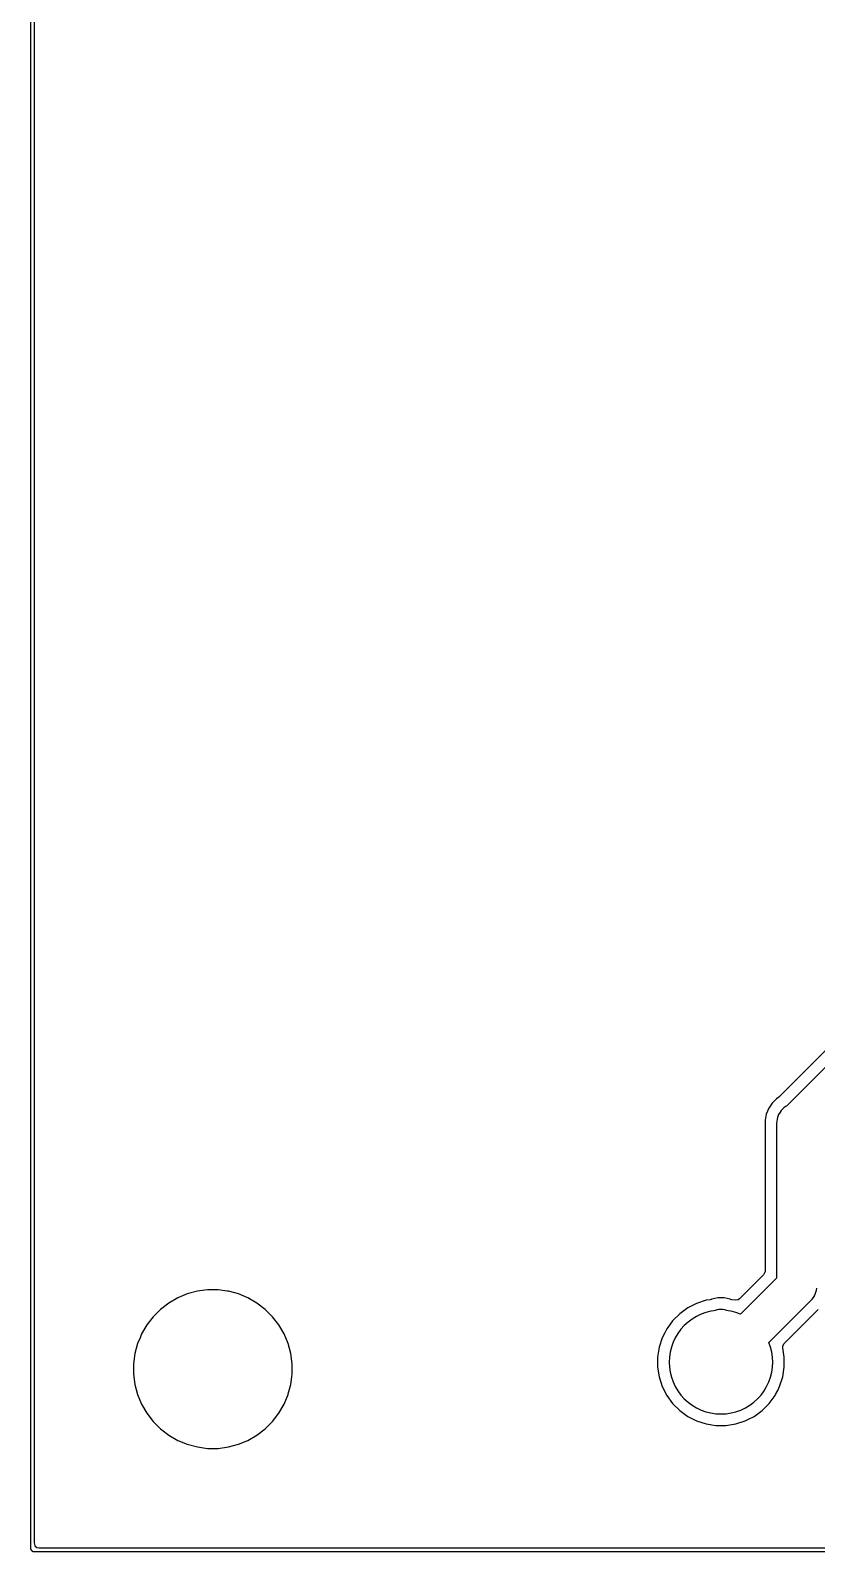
# Model space of a CAD drawing. Header units: metres. Extents: x 92.3 to 181.5, y -134.8 to -50.6.
# Drawn here: x 92.28 to 112.08, y -134.77 to -96.47 of the extents above; entities that cross this region are included whole.
import ezdxf

# ---------------------------------------------------------------- set-up
doc = ezdxf.new("R2010")
doc.units = ezdxf.units.M

msp = doc.modelspace()

# ---------------------------------------------------------------- linework, layer by layer
for points in [[(92.281, -50.676), (92.281, -134.674), (92.281, -134.677), (92.281, -134.679), (92.281, -134.681), (92.281, -134.684), (92.281, -134.686), (92.282, -134.688), (92.282, -134.691), (92.282, -134.693), (92.283, -134.695), (92.283, -134.698), (92.284, -134.7), (92.285, -134.702), (92.285, -134.704), (92.286, -134.707), (92.287, -134.709), (92.288, -134.711), (92.289, -134.713), (92.29, -134.715), (92.291, -134.717), (92.292, -134.719), (92.293, -134.721), (92.294, -134.723), (92.295, -134.725), (92.297, -134.727), (92.298, -134.729), (92.299, -134.731), (92.301, -134.733), (92.302, -134.735), (92.304, -134.737), (92.305, -134.738), (92.307, -134.74), (92.308, -134.742), (92.31, -134.743), (92.312, -134.745), (92.313, -134.746), (92.315, -134.748), (92.317, -134.749), (92.319, -134.751), (92.321, -134.752), (92.323, -134.753), (92.325, -134.755), (92.327, -134.756), (92.329, -134.757), (92.331, -134.758), (92.333, -134.759), (92.335, -134.76), (92.337, -134.761), (92.339, -134.762), (92.341, -134.763), (92.343, -134.764), (92.346, -134.765), (92.348, -134.765), (92.35, -134.766), (92.352, -134.767), (92.355, -134.767), (92.357, -134.768), (92.359, -134.768), (92.362, -134.768), (92.364, -134.769), (92.366, -134.769), (92.369, -134.769), (92.371, -134.769), (92.373, -134.769), (92.376, -134.769), (181.374, -134.769)], [(92.371, -50.8), (92.371, -134.55), (92.371, -134.551), (92.371, -134.551), (92.371, -134.551), (92.371, -134.551), (92.371, -134.551), (92.371, -134.551), (92.371, -134.551), (92.371, -134.551), (92.371, -134.552), (92.371, -134.552), (92.371, -134.552), (92.371, -134.552), (92.39, -134.619), (92.39, -134.619), (92.39, -134.619), (92.391, -134.619), (92.391, -134.619), (92.391, -134.62), (92.391, -134.62), (92.391, -134.62), (92.391, -134.62), (92.391, -134.62), (92.391, -134.62), (92.391, -134.62), (92.391, -134.62), (92.391, -134.62), (92.391, -134.62), (92.391, -134.621), (92.391, -134.621), (92.391, -134.621), (92.391, -134.621), (92.392, -134.621), (92.392, -134.621), (92.392, -134.621), (92.392, -134.621), (92.392, -134.621), (92.445, -134.667), (92.445, -134.667), (92.445, -134.667), (92.445, -134.667), (92.445, -134.667), (92.445, -134.667), (92.445, -134.668), (92.445, -134.668), (92.446, -134.668), (92.446, -134.668), (92.446, -134.668), (92.446, -134.668), (92.446, -134.668), (92.446, -134.668), (92.446, -134.668), (92.446, -134.668), (92.446, -134.668), (92.447, -134.668), (92.447, -134.668), (92.447, -134.668), (92.447, -134.668), (92.498, -134.679), (92.499, -134.679), (92.499, -134.679), (92.499, -134.679), (92.499, -134.679), (92.499, -134.679), (92.499, -134.679), (92.499, -134.679), (92.499, -134.679), (92.5, -134.679), (181.25, -134.679)], [(113.108, -121.352), (111.146, -123.314), (111.146, -123.314), (111.146, -123.314), (111.146, -123.314), (111.146, -123.314), (111.127, -123.33), (111.127, -123.33), (111.127, -123.33), (111.127, -123.33), (111.127, -123.33), (111.071, -123.367), (110.96, -123.478), (110.873, -123.608), (110.843, -123.68), (110.813, -123.753), (110.782, -123.907), (110.782, -127.709), (110.782, -127.709), (110.782, -127.709), (110.782, -127.709), (110.782, -127.71), (110.78, -127.736), (110.78, -127.736), (110.78, -127.736), (110.78, -127.736), (110.78, -127.736), (110.78, -127.737), (110.78, -127.737), (110.779, -127.737), (110.779, -127.737), (110.779, -127.737), (110.779, -127.737), (110.779, -127.737), (110.779, -127.737), (110.779, -127.737), (110.779, -127.738), (110.779, -127.738), (110.779, -127.738), (110.746, -127.799), (110.746, -127.799), (110.745, -127.799), (110.745, -127.799), (110.745, -127.8), (110.745, -127.8), (110.745, -127.8), (110.745, -127.8), (110.745, -127.8), (110.745, -127.8), (110.745, -127.8), (110.745, -127.8), (110.745, -127.8), (110.14, -128.405), (110.14, -128.405), (110.14, -128.405), (110.14, -128.405), (110.139, -128.405), (110.139, -128.406), (110.139, -128.406), (110.139, -128.406), (110.139, -128.406), (110.101, -128.432), (110.101, -128.432), (110.101, -128.432), (110.101, -128.432), (110.101, -128.432), (110.101, -128.432), (110.101, -128.432), (110.101, -128.432), (110.1, -128.432), (110.1, -128.432), (110.1, -128.432), (110.1, -128.432), (110.1, -128.432), (110.1, -128.432), (110.1, -128.432), (110.1, -128.432), (110.099, -128.432), (110.099, -128.432), (110.099, -128.432), (110.099, -128.432), (110.03, -128.441), (110.03, -128.441), (110.03, -128.441), (110.029, -128.441), (110.029, -128.441), (110.029, -128.441), (110.029, -128.441), (110.029, -128.441), (110.029, -128.441), (110.029, -128.441), (110.029, -128.441), (110.029, -128.441), (110.028, -128.441), (109.942, -128.428), (109.942, -128.428), (109.941, -128.428), (109.941, -128.428), (109.941, -128.428), (109.941, -128.428), (109.913, -128.42), (109.913, -128.42), (109.913, -128.42), (109.913, -128.42), (109.913, -128.419), (109.913, -128.419), (109.902, -128.415), (109.748, -128.384), (109.592, -128.384), (109.438, -128.415), (109.427, -128.419), (109.427, -128.419), (109.427, -128.42), (109.427, -128.42), (109.427, -128.42), (109.427, -128.42), (109.399, -128.428), (109.399, -128.428), (109.399, -128.428), (109.399, -128.428), (109.398, -128.428), (109.398, -128.428), (109.296, -128.444), (109.058, -128.521), (108.834, -128.635), (108.631, -128.783), (108.453, -128.961), (108.335, -129.124), (108.305, -129.164), (108.255, -129.263), (108.191, -129.388), (108.114, -129.626), (108.074, -129.874), (108.074, -130.126), (108.114, -130.374), (108.191, -130.612), (108.305, -130.836), (108.453, -131.039), (108.631, -131.217), (108.834, -131.365), (109.058, -131.479), (109.296, -131.556), (109.544, -131.596), (109.796, -131.596), (110.044, -131.556), (110.282, -131.479), (110.364, -131.437), (110.506, -131.365), (110.57, -131.318), (110.709, -131.217), (110.887, -131.039), (111.035, -130.836), (111.044, -130.817), (111.099, -130.711), (111.149, -130.612), (111.226, -130.374), (111.266, -130.126), (111.266, -129.874), (111.229, -129.642), (111.229, -129.641), (111.229, -129.641), (111.229, -129.641), (111.229, -129.641), (111.229, -129.641), (111.229, -129.641), (111.229, -129.641), (111.229, -129.641), (111.23, -129.595), (111.23, -129.595), (111.23, -129.595), (111.23, -129.595), (111.23, -129.594), (111.23, -129.594), (111.23, -129.594), (111.23, -129.594), (111.23, -129.594), (111.23, -129.594), (111.23, -129.594), (111.23, -129.594), (111.23, -129.593), (111.23, -129.593), (111.23, -129.593), (111.23, -129.593), (111.23, -129.593), (111.23, -129.593), (111.23, -129.593), (111.23, -129.593), (111.264, -129.531), (111.264, -129.531), (111.264, -129.531), (111.264, -129.531), (111.264, -129.531), (111.264, -129.531), (111.264, -129.531), (111.264, -129.531), (111.264, -129.531), (111.265, -129.53), (111.265, -129.53), (111.265, -129.53), (111.265, -129.53), (112.119, -128.676)], [(113.258, -121.613), (111.318, -123.553), (111.298, -123.565), (111.298, -123.565), (111.298, -123.565), (111.298, -123.565), (111.298, -123.565), (111.297, -123.565), (111.297, -123.565), (111.297, -123.565), (111.297, -123.565), (111.258, -123.594), (111.258, -123.594), (111.257, -123.594), (111.257, -123.595), (111.257, -123.595), (111.221, -123.628), (111.221, -123.628), (111.221, -123.628), (111.221, -123.628), (111.221, -123.628), (111.188, -123.664), (111.188, -123.664), (111.187, -123.664), (111.187, -123.665), (111.187, -123.665), (111.158, -123.704), (111.158, -123.704), (111.158, -123.704), (111.158, -123.704), (111.158, -123.705), (111.133, -123.747), (111.132, -123.747), (111.132, -123.747), (111.132, -123.747), (111.132, -123.747), (111.111, -123.791), (111.111, -123.792), (111.111, -123.792), (111.111, -123.792), (111.111, -123.792), (111.095, -123.838), (111.095, -123.838), (111.095, -123.838), (111.094, -123.838), (111.094, -123.839), (111.083, -123.886), (111.082, -123.886), (111.082, -123.886), (111.082, -123.887), (111.082, -123.887), (111.075, -123.935), (111.075, -123.935), (111.075, -123.935), (111.075, -123.936), (111.075, -123.936), (111.073, -123.985), (111.073, -123.985), (111.073, -123.985), (111.073, -127.883), (110.163, -128.792), (110.049, -128.751), (110.049, -128.751), (110.049, -128.751), (110.049, -128.751), (110.049, -128.751), (109.925, -128.72), (109.925, -128.72), (109.925, -128.72), (109.924, -128.72), (109.924, -128.72), (109.853, -128.709), (109.817, -128.697), (109.817, -128.697), (109.817, -128.697), (109.817, -128.696), (109.816, -128.696), (109.769, -128.685), (109.769, -128.684), (109.769, -128.684), (109.768, -128.684), (109.768, -128.684), (109.72, -128.677), (109.72, -128.677), (109.72, -128.677), (109.719, -128.677), (109.719, -128.677), (109.67, -128.675), (109.67, -128.675), (109.67, -128.675), (109.67, -128.675), (109.67, -128.675), (109.621, -128.677), (109.621, -128.677), (109.62, -128.677), (109.62, -128.677), (109.62, -128.677), (109.572, -128.684), (109.572, -128.684), (109.571, -128.684), (109.571, -128.684), (109.571, -128.685), (109.524, -128.696), (109.523, -128.696), (109.523, -128.697), (109.523, -128.697), (109.523, -128.697), (109.487, -128.709), (109.416, -128.72), (109.416, -128.72), (109.415, -128.72), (109.415, -128.72), (109.415, -128.72), (109.291, -128.751), (109.291, -128.751), (109.291, -128.751), (109.291, -128.751), (109.291, -128.751), (109.171, -128.794), (109.171, -128.794), (109.171, -128.794), (109.171, -128.794), (109.17, -128.794), (109.17, -128.794), (109.055, -128.849), (109.055, -128.849), (109.055, -128.849), (109.055, -128.849), (109.055, -128.849), (108.945, -128.915), (108.945, -128.915), (108.945, -128.915), (108.945, -128.915), (108.945, -128.915), (108.842, -128.991), (108.842, -128.991), (108.842, -128.991), (108.842, -128.991), (108.842, -128.991), (108.747, -129.077), (108.747, -129.077), (108.747, -129.077), (108.747, -129.077), (108.747, -129.077), (108.661, -129.172), (108.661, -129.172), (108.661, -129.172), (108.661, -129.172), (108.661, -129.172), (108.585, -129.275), (108.585, -129.275), (108.585, -129.275), (108.585, -129.275), (108.585, -129.275), (108.585, -129.275), (108.585, -129.275), (108.519, -129.385), (108.519, -129.385), (108.519, -129.385), (108.519, -129.385), (108.519, -129.385), (108.464, -129.5), (108.464, -129.5), (108.464, -129.501), (108.464, -129.501), (108.464, -129.501), (108.421, -129.621), (108.421, -129.621), (108.421, -129.621), (108.421, -129.621), (108.421, -129.621), (108.39, -129.745), (108.39, -129.745), (108.39, -129.745), (108.39, -129.746), (108.39, -129.746), (108.371, -129.872), (108.371, -129.872), (108.371, -129.872), (108.371, -129.872), (108.371, -129.872), (108.365, -130), (108.365, -130), (108.365, -130), (108.365, -130), (108.365, -130), (108.371, -130.128), (108.371, -130.128), (108.371, -130.128), (108.371, -130.128), (108.371, -130.128), (108.39, -130.254), (108.39, -130.254), (108.39, -130.255), (108.39, -130.255), (108.39, -130.255), (108.421, -130.379), (108.421, -130.379), (108.421, -130.379), (108.421, -130.379), (108.421, -130.379), (108.464, -130.499), (108.464, -130.499)], [(95.212, -131.286), (95.371, -131.494), (95.556, -131.679), (95.764, -131.838), (95.991, -131.969), (96.232, -132.069), (96.485, -132.136), (96.744, -132.171), (97.006, -132.171), (97.265, -132.136), (97.518, -132.069), (97.759, -131.969), (97.986, -131.838), (98.192, -131.68), (98.194, -131.679), (98.379, -131.494), (98.538, -131.286), (98.669, -131.059), (98.769, -130.818), (98.774, -130.797), (98.836, -130.565), (98.862, -130.374), (98.871, -130.306), (98.871, -130.044), (98.836, -129.785), (98.769, -129.532), (98.669, -129.291), (98.538, -129.064), (98.379, -128.856), (98.194, -128.671), (97.986, -128.512), (97.759, -128.381), (97.518, -128.281), (97.43, -128.258), (97.265, -128.214), (97.237, -128.21), (97.006, -128.179), (96.744, -128.179), (96.551, -128.205), (96.485, -128.214), (96.232, -128.281), (95.991, -128.381), (95.764, -128.512), (95.556, -128.671), (95.371, -128.856), (95.212, -129.064), (95.081, -129.291), (95.041, -129.388), (94.981, -129.532), (94.914, -129.785), (94.879, -130.044), (94.879, -130.306), (94.914, -130.565), (94.981, -130.818), (95.081, -131.059), (95.212, -131.286)], [(108.464, -130.499), (108.464, -130.499), (108.464, -130.499), (108.464, -130.5), (108.464, -130.5), (108.519, -130.615), (108.519, -130.615), (108.519, -130.615), (108.519, -130.615), (108.519, -130.615), (108.585, -130.725), (108.585, -130.725), (108.585, -130.725), (108.585, -130.725), (108.585, -130.725), (108.661, -130.828), (108.661, -130.828), (108.661, -130.828), (108.661, -130.828), (108.661, -130.828), (108.661, -130.828), (108.661, -130.828), (108.747, -130.923), (108.747, -130.923), (108.747, -130.923), (108.747, -130.923), (108.747, -130.923), (108.842, -131.009), (108.842, -131.009), (108.842, -131.009), (108.842, -131.009), (108.842, -131.009), (108.945, -131.085), (108.945, -131.085), (108.945, -131.085), (108.945, -131.085), (108.945, -131.085), (109.055, -131.151), (109.055, -131.151), (109.055, -131.151), (109.055, -131.151), (109.055, -131.151), (109.17, -131.206), (109.17, -131.206), (109.171, -131.206), (109.171, -131.206), (109.171, -131.206), (109.291, -131.249), (109.291, -131.249), (109.291, -131.249), (109.291, -131.249), (109.291, -131.249), (109.415, -131.28), (109.415, -131.28), (109.415, -131.28), (109.416, -131.28), (109.416, -131.28), (109.542, -131.299), (109.542, -131.299), (109.542, -131.299), (109.542, -131.299), (109.542, -131.299), (109.67, -131.305), (109.67, -131.305), (109.67, -131.305), (109.67, -131.305), (109.67, -131.305), (109.798, -131.299), (109.798, -131.299), (109.798, -131.299), (109.798, -131.299), (109.798, -131.299), (109.924, -131.28), (109.924, -131.28), (109.925, -131.28), (109.925, -131.28), (109.925, -131.28), (110.049, -131.249), (110.049, -131.249), (110.049, -131.249), (110.049, -131.249), (110.049, -131.249), (110.169, -131.206), (110.169, -131.206), (110.169, -131.206), (110.169, -131.206), (110.17, -131.206), (110.17, -131.206), (110.285, -131.151), (110.285, -131.151), (110.285, -131.151), (110.285, -131.151), (110.285, -131.151), (110.395, -131.085), (110.395, -131.085), (110.395, -131.085), (110.395, -131.085), (110.395, -131.085), (110.498, -131.009), (110.498, -131.009), (110.498, -131.009), (110.498, -131.009), (110.498, -131.009), (110.498, -131.009), (110.498, -131.009), (110.593, -130.923), (110.593, -130.923), (110.593, -130.923), (110.593, -130.923), (110.593, -130.923), (110.679, -130.828), (110.679, -130.828), (110.679, -130.828), (110.679, -130.828), (110.679, -130.828), (110.755, -130.725), (110.755, -130.725), (110.755, -130.725), (110.755, -130.725), (110.755, -130.725), (110.821, -130.615), (110.821, -130.615), (110.821, -130.615), (110.821, -130.615), (110.821, -130.615), (110.876, -130.5), (110.876, -130.5), (110.876, -130.499), (110.876, -130.499), (110.876, -130.499), (110.919, -130.379), (110.919, -130.379), (110.919, -130.379), (110.919, -130.379), (110.919, -130.379), (110.919, -130.379), (110.919, -130.379), (110.95, -130.255), (110.95, -130.255), (110.95, -130.255), (110.95, -130.254), (110.95, -130.254), (110.969, -130.128), (110.969, -130.128), (110.969, -130.128), (110.969, -130.128), (110.969, -130.128), (110.975, -130), (110.975, -130), (110.975, -130), (110.975, -130), (110.975, -130), (110.969, -129.872), (110.969, -129.872), (110.969, -129.872), (110.969, -129.872), (110.969, -129.872), (110.95, -129.746), (110.95, -129.746), (110.95, -129.745), (110.95, -129.745), (110.95, -129.745), (110.919, -129.621), (110.919, -129.621), (110.919, -129.621), (110.919, -129.621), (110.919, -129.621), (110.878, -129.507), (111.935, -128.449), (111.935, -128.449), (111.935, -128.449), (111.968, -128.413), (111.968, -128.413), (111.969, -128.413), (111.969, -128.412), (111.969, -128.412), (111.998, -128.373), (111.998, -128.373), (111.998, -128.373), (111.998, -128.373), (111.998, -128.372), (112.023, -128.33), (112.024, -128.33), (112.024, -128.33), (112.024, -128.33), (112.024, -128.33), (112.045, -128.286), (112.045, -128.285), (112.045, -128.285), (112.045, -128.285), (112.045, -128.285), (112.061, -128.239), (112.061, -128.239), (112.061, -128.239), (112.062, -128.239), (112.062, -128.238), (112.073, -128.191), (112.074, -128.191), (112.074, -128.191), (112.074, -128.19), (112.074, -128.19), (112.081, -128.142)]]:
    msp.add_lwpolyline(points)

doc.saveas('drawing.dxf')
